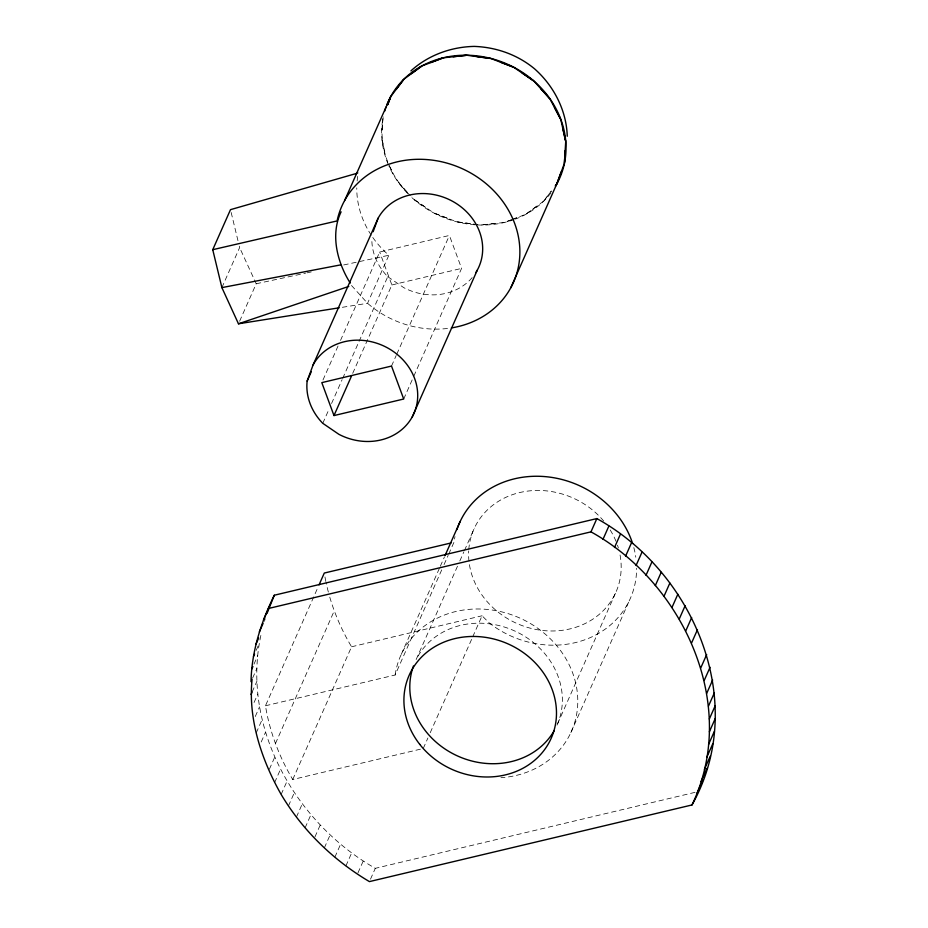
<?xml version="1.0" encoding="UTF-8"?>
<svg xmlns="http://www.w3.org/2000/svg" width="928" height="928" viewBox="0 0 928 928"><rect width="100%" height="100%" fill="white"/><g stroke="black" fill="none" stroke-linecap="round" stroke-linejoin="round"><path stroke-width="0.7" stroke-dasharray="4.64 3.48" d="M382.081 139.652L384.772 151.658M382.452 129.676L382.858 118.68M383.194 117.717C378.102 146.52 389.516 176.413 410.837 196.052M695.049 792.35L375.306 868.33C294.721 822.486 239.76 725.174 261.603 632.142M264.468 621.331L265.211 618.628M221.885 287.61L239.621 247.579L238.612 243.368M239.621 321.204L256.221 283.759L239.621 247.579M322.979 379.993L338.175 345.692M340.518 340.414L379.68 252.022L449.396 235.457L461.576 268.401L413.633 376.582M372.801 237.464A93.89 83.044 23.9 0 0 388.844 255.258L367.558 303.294L339.184 307.806M322.77 423.307L329.208 408.772M331.551 403.483L342.096 379.714M342.676 378.392L358.475 342.722M359.066 341.4L387.753 276.683A56.863 50.298 23.9 0 1 371.861 238.125M352.698 373.358L391.871 284.966L379.68 252.022M256.174 650.377L259.388 643.139M253.982 664.146L257.729 655.702M252.625 678.055L256.905 668.392M391.512 366.061L396.186 355.505M396.778 354.194L449.396 235.457M252.126 692.044L256.94 681.187M254.075 702.473L257.822 694.028M255.27 716.509L259.538 706.858M420.43 749.174L292.738 779.508A227.244 201.016 23.9 0 1 265.466 705.779L317.875 587.505M403.703 399.017L413.053 377.905M256.221 732.911L262.102 719.641M261.209 741.982L265.489 732.331M275.465 743.502L334.289 610.763M269.352 769.289L274.7 757.225M274.607 782.617L280.488 769.335M281.149 794.449L287.03 781.179M292.738 779.508L351.561 646.781A227.244 201.016 23.9 0 1 329.208 595.184M288.434 805.956L294.315 792.686M296.415 817.104L302.296 803.834M305.092 827.846L310.973 814.575M314.94 836.928L320.288 824.864M401.302 654.298L439.744 567.553M440.324 566.242L444.396 557.044M265.466 705.779L395.142 675.004L441.728 569.862M444.06 564.607L448.143 555.408M448.723 554.097L453.966 542.265A93.392 82.604 23.9 0 1 454.998 536.581M324.336 847.937L330.217 834.666M416.138 659.564L457.481 566.254M459.812 560.999L463.896 551.8M464.476 550.49L474.37 528.148M334.846 857.217L340.727 843.946M345.889 865.94L351.77 852.67M357.964 872.877L363.312 860.813M423.238 748.502L427.901 737.992M430.221 732.737L472.155 638.116M472.735 636.794L482.061 615.774L489.184 622.885A93.392 82.604 23.9 0 0 585.58 639.508A93.392 82.604 23.9 0 0 636.608 568.261M370.492 879.187L375.306 868.33M615.426 593.294L556.603 726.032A77.685 68.718 23.9 0 0 516.571 631.852A77.685 68.718 23.9 0 0 416.776 658.416M570.859 732.621L629.671 599.882M536.222 206.619L526.443 213.823M544.191 200.448L551.371 190.982L543.68 201.121L525.747 214.333L512.906 219.217M511.502 219.878L505.099 222.175M512.824 219.344L516.803 217.732M511.606 219.704L504.264 222.488L480.716 225.04M391.871 284.966L461.576 268.401M351.561 646.781L482.061 615.774M256.221 283.759L305.602 273.145M307.006 272.844L311.24 271.927M343.696 264.956L388.844 255.258M494.462 223.555L481.62 224.936M470.716 223.683L457.62 221.92M477.85 224.646L456.692 221.792L433.828 212.988L413.702 199.218L411.788 197.107M447.18 218.126L434.71 213.336M425.453 207.257L414.48 199.752M387.753 276.683L403.819 287.68A56.005 49.544 23.9 0 0 472.329 277.391M407.021 191.818L398.286 182.108M351.515 285.499L367.558 303.294A93.89 83.044 23.9 0 0 448.618 328.326M389.377 166.042L393.147 172.852M387.231 161.611L387.486 162.632M231.165 212.466L238.276 241.964M633.824 547.601A93.392 82.604 23.9 0 1 635.796 557.218M328.35 592.041A227.244 201.016 23.9 0 1 326.076 582.575M325.856 581.52A227.244 201.016 23.9 0 1 324.835 576.23M620.055 555.002A77.685 68.718 23.9 0 1 549.596 630.959A77.685 68.718 23.9 0 1 468.698 550.919M468.791 549.515A77.685 68.718 23.9 0 1 522.162 492.014A77.685 68.718 23.9 0 1 604.488 522M610.183 529.958A77.685 68.718 23.9 0 1 616.969 543.796M617.456 545.177A77.685 68.718 23.9 0 1 618.35 547.961M395.142 675.004A93.392 82.604 23.9 0 1 489.01 609.615A93.392 82.604 23.9 0 1 577.587 695.594A93.392 82.604 23.9 0 1 500.958 777.71M550.965 192.896A93.89 83.044 23.9 0 1 515.388 219.101M514.031 219.611A93.89 83.044 23.9 0 1 476.505 224.901M475.09 224.808A93.89 83.044 23.9 0 1 411.591 197.339M407.52 193.36A93.89 83.044 23.9 0 1 388.844 165.822M388.31 164.569A93.89 83.044 23.9 0 1 383.241 116.858M371.246 235.167A93.89 83.044 23.9 0 1 356.77 187.908M357.129 180.995A93.89 83.044 23.9 0 1 358.37 172.886"/><path stroke-width="1.39" d="M565.164 150.614L564.433 162.574M565.535 140.638L562.844 128.632M251.024 681.674C251.604 651.398 261.093 622.212 274.294 595.231L596.855 518.578C694.469 572.564 749.244 703.064 691.986 804.959L369.414 881.6C333.477 860.326 302.54 830.409 281.149 794.449C261.534 759.893 247.938 719.107 252.091 679.261M691.986 804.959C739.929 705.384 683.495 583.016 590.974 531.86L268.412 608.501M387.684 104.562L390.758 96.535L403.935 79.17L421.869 65.958L443.352 57.803L466.9 55.251L490.924 58.499L513.787 67.303L533.925 81.072L549.956 98.867L560.802 119.48L565.72 141.497L564.375 163.421L556.858 183.756L510.748 287.831M561.243 171.877L557.148 182.967M267.044 613.362L274.294 595.231M387.73 104.713L390.015 98.554M477.236 270.234L412.264 416.858A56.005 49.544 23.9 0 1 338.848 434.292L322.77 423.307A56.863 50.298 23.9 0 1 307.145 381.048L313.142 364.808L378.125 218.184A56.005 49.544 23.9 0 1 452.957 201.515A56.005 49.544 23.9 0 1 475.774 272.704M373.126 231.722L378.125 218.184M339.184 307.806L238.473 323.791L221.885 287.61L212.744 249.69L230.492 209.658L356.99 173.292M344.601 200.587L390.734 96.5M341.11 211.839C330.113 234.68 337.27 262.473 350.239 283.075M307.145 381.048L311.24 371.803M333.987 415.57L321.807 382.626L391.512 366.061L403.703 399.017L333.987 415.57L351.526 375.991M263.471 620.043L269.352 606.773M259.33 631.91L263.065 623.454M256 644.044L258.668 638.012M253.495 656.421L254.574 654.008M251.836 668.972L252.915 666.559M251.059 694.457L252.126 692.044M319.046 584.872L324.29 573.052L451.147 542.938M444.976 555.733L460.126 521.559M590.974 531.86L596.855 518.578M602.968 539.377L608.849 526.095M614.51 547.508L620.391 534.238M625.553 556.232L631.434 542.961M636.063 565.512L641.944 552.241M645.992 575.325L651.874 562.043M655.307 585.614L661.188 572.332M663.972 596.344L669.854 583.074M671.965 607.492L677.846 594.222M679.25 619.011L685.131 605.729M685.792 630.843L691.673 617.572M691.58 642.965L697.462 629.683M700.791 667.858L706.672 654.588M704.178 680.537L710.059 667.267M706.73 693.32L712.623 680.05M708.458 706.162L714.34 692.891M709.34 718.991L715.221 705.721M709.375 731.786L715.256 718.516M708.551 744.476L714.432 731.206M706.892 757.039L712.774 743.769M704.398 769.405L710.28 756.134M701.069 781.55L706.95 768.28M696.928 793.417L702.809 780.135M396.244 89.308L403.425 79.843M555.292 185.82L556.858 183.756M411.394 73.672L421.184 66.468M410.907 70.888C428.156 55.193 451.02 46.899 474.22 46.4C496.306 47.189 517.708 54.752 534.737 68.974L536.129 70.25C554.526 87.197 566.509 111.093 567.252 136.254M430.812 62.559L442.517 58.116M238.473 323.791L348.789 286.416M212.744 249.69L337.084 220.934A93.89 83.044 23.9 0 1 431.172 159.987A93.89 83.044 23.9 0 1 519.309 242.486A93.89 83.044 23.9 0 1 451.379 327.92M221.885 287.61L340.657 264.886M453.154 56.736L465.995 55.355M476.899 56.608L489.996 58.371M500.436 62.164L512.906 66.955M522.162 73.034L533.136 80.539M540.595 88.473L549.33 98.182M554.468 107.439L560.384 118.68M456.936 529.586A93.392 82.604 23.9 0 1 544.458 476.563A93.392 82.604 23.9 0 1 632.606 543.495M554.039 730.928A77.685 68.718 23.9 0 1 456.994 755.717A77.685 68.718 23.9 0 1 413.447 665.979M387.034 104.365A93.89 83.044 23.9 0 1 510.794 65.749A93.89 83.044 23.9 0 1 555.559 186.11M384.644 111.244A93.89 83.044 23.9 0 1 386.002 107.091M313.142 364.808A56.005 49.544 23.9 0 1 386.558 347.362A56.005 49.544 23.9 0 1 412.264 416.858M419.746 744.36A77.685 68.718 23.9 0 0 550.722 739.303A77.685 68.718 23.9 0 0 470.125 636.515A77.685 68.718 23.9 0 0 419.746 744.36"/></g></svg>
